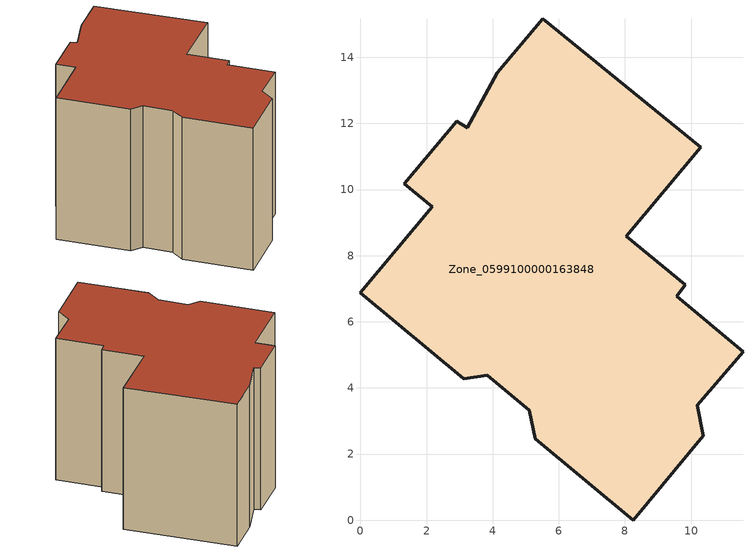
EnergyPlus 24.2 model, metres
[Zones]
Zone_0599100000163848
 floor ground (C_G): 9.57,6.78 11.57,5.1 10.18,3.47 10.37,2.55 8.25,0 5.28,2.47 5.1,3.33 3.84,4.39 3.13,4.28 0,6.88 2.17,9.48 1.33,10.18 2.92,12.07 3.23,11.87 4.14,13.53 5.51,15.16 10.3,11.28 8.04,8.59 9.82,7.12 z0
 wall outside (C_F): 3.13,4.28 3.84,4.39 5.1,3.33 5.28,2.47 8.25,0 10.37,2.55 10.18,3.47 11.57,5.1 9.57,6.78 9.82,7.12 8.04,8.59 10.3,11.28 5.51,15.16 4.14,13.53 3.23,11.87 2.92,12.07 1.33,10.18 2.17,9.48 0,6.88 3.13,4.28 z0:8.44
 roof outside (C_R): 3.23,11.87 2.92,12.07 1.33,10.18 2.17,9.48 0,6.88 3.13,4.28 3.84,4.39 5.1,3.33 5.28,2.47 8.25,0 10.37,2.55 10.18,3.47 11.57,5.1 9.57,6.78 9.82,7.12 8.04,8.59 10.3,11.28 5.51,15.16 4.14,13.53 z8.44
[BUILDING]
Pand.0599100000163848: North Axis=0; Terrain=City; Loads Convergence Tolerance Value=0.04; Temperature Convergence Tolerance Value=0.4; Solar Distribution=FullExterior; Maximum Number of Warmup Days=25; Minimum Number of Warmup Days=1
[Site:Location]
Rotterdam.The.Hague.AP_ZH_NLD Design_Conditions: Latitude=51.96; Longitude=4.45; Time Zone=1; Elevation=-4.5
[SITE:GROUNDTEMPERATURE:BUILDINGSURFACE]
18, 18, 18, 18, 18, 18, 18, 18, 18, 18, 18, 18
[MATERIAL] Thermal Absorptance=0.9; Solar Absorptance=0.7; Visible Absorptance=0.7
Name | Roughness | Thickness | Conductivity | Density | Specific Heat
G.TC.1946 | MediumSmooth | 0.15 | 1 | 540 | 1210
F.TC.1946 | Rough | 0.3 | 0.857143 | 1920 | 840
R.TC.1946 | MediumRough | 0.2 | 0.909091 | 1500 | 1000
[CONSTRUCTION]
C_G: G.TC.1946
C_F: F.TC.1946
C_R: R.TC.1946
[ZONE]
Zone_0599100000163848: Type=1; Multiplier=1; Ceiling Height=Autocalculate; Volume=Autocalculate; Floor Area=autocalculate; Part of Total Floor Area=Yes
[ZONEINFILTRATION:DESIGNFLOWRATE]
Infil_Zone_0599100000163848: Zone or ZoneList or Space or SpaceList=Zone_0599100000163848; Schedule=AlwaysOn; Design Flow Rate Calculation Method=Flow/Area; Flow Rate per Floor Area=0.003; Constant Term Coefficient=1; Temperature Term Coefficient=0; Velocity Term Coefficient=0; Velocity Squared Term Coefficient=0
[HVACTEMPLATE:ZONE:IDEALLOADSAIRSYSTEM]
Zone_0599100000163848: Maximum Heating Supply Air Temperature=50; Minimum Cooling Supply Air Temperature=13; Maximum Heating Supply Air Humidity Ratio=0.0156; Minimum Cooling Supply Air Humidity Ratio=0.0077; Heating Limit=NoLimit; Cooling Limit=NoLimit; Dehumidification Control Type=ConstantSensibleHeatRatio; Cooling Sensible Heat Ratio=0.7; Dehumidification Setpoint=60; Humidification Control Type=None; Humidification Setpoint=30; Outdoor Air Method=None; Outdoor Air Flow Rate per Person=0.00944; Outdoor Air Flow Rate per Zone Floor Area=0; Outdoor Air Flow Rate per Zone=0; Demand Controlled Ventilation Type=None; Outdoor Air Economizer Type=NoEconomizer; Heat Recovery Type=None; Sensible Heat Recovery Effectiveness=0.7; Latent Heat Recovery Effectiveness=0.65
[ZONECONTROL:THERMOSTAT]
ThermostatControl_Zone_0599100000163848: Zone or ZoneList=Zone_0599100000163848; Control Type Schedule=DualSetpointControlType; Control 1=Thermostat_Zone_0599100000163848; Temperature Difference Between Cutout And Setpoint=0
[THERMOSTATSETPOINT:DUALSETPOINT]
Thermostat_Zone_0599100000163848: Heating Setpoint Temperature Schedule=HeatingSetpoint_Zone_0599100000163848; Cooling Setpoint Temperature Schedule=CoolingSetpoint_Zone_0599100000163848
[SCHEDULE:COMPACT]
HeatingSetpoint_Zone_0599100000163848: Through: 12/31, For: AllDays, Until: 24:00, 21
CoolingSetpoint_Zone_0599100000163848: Through: 12/31, For: AllDays, Until: 24:00, 24
DualSetpointControlType: Through: 12/31, For: AllDays, Until: 24:00, 4
AlwaysOn: Through: 12/31, For: AllDays, Until: 24:00, 1
